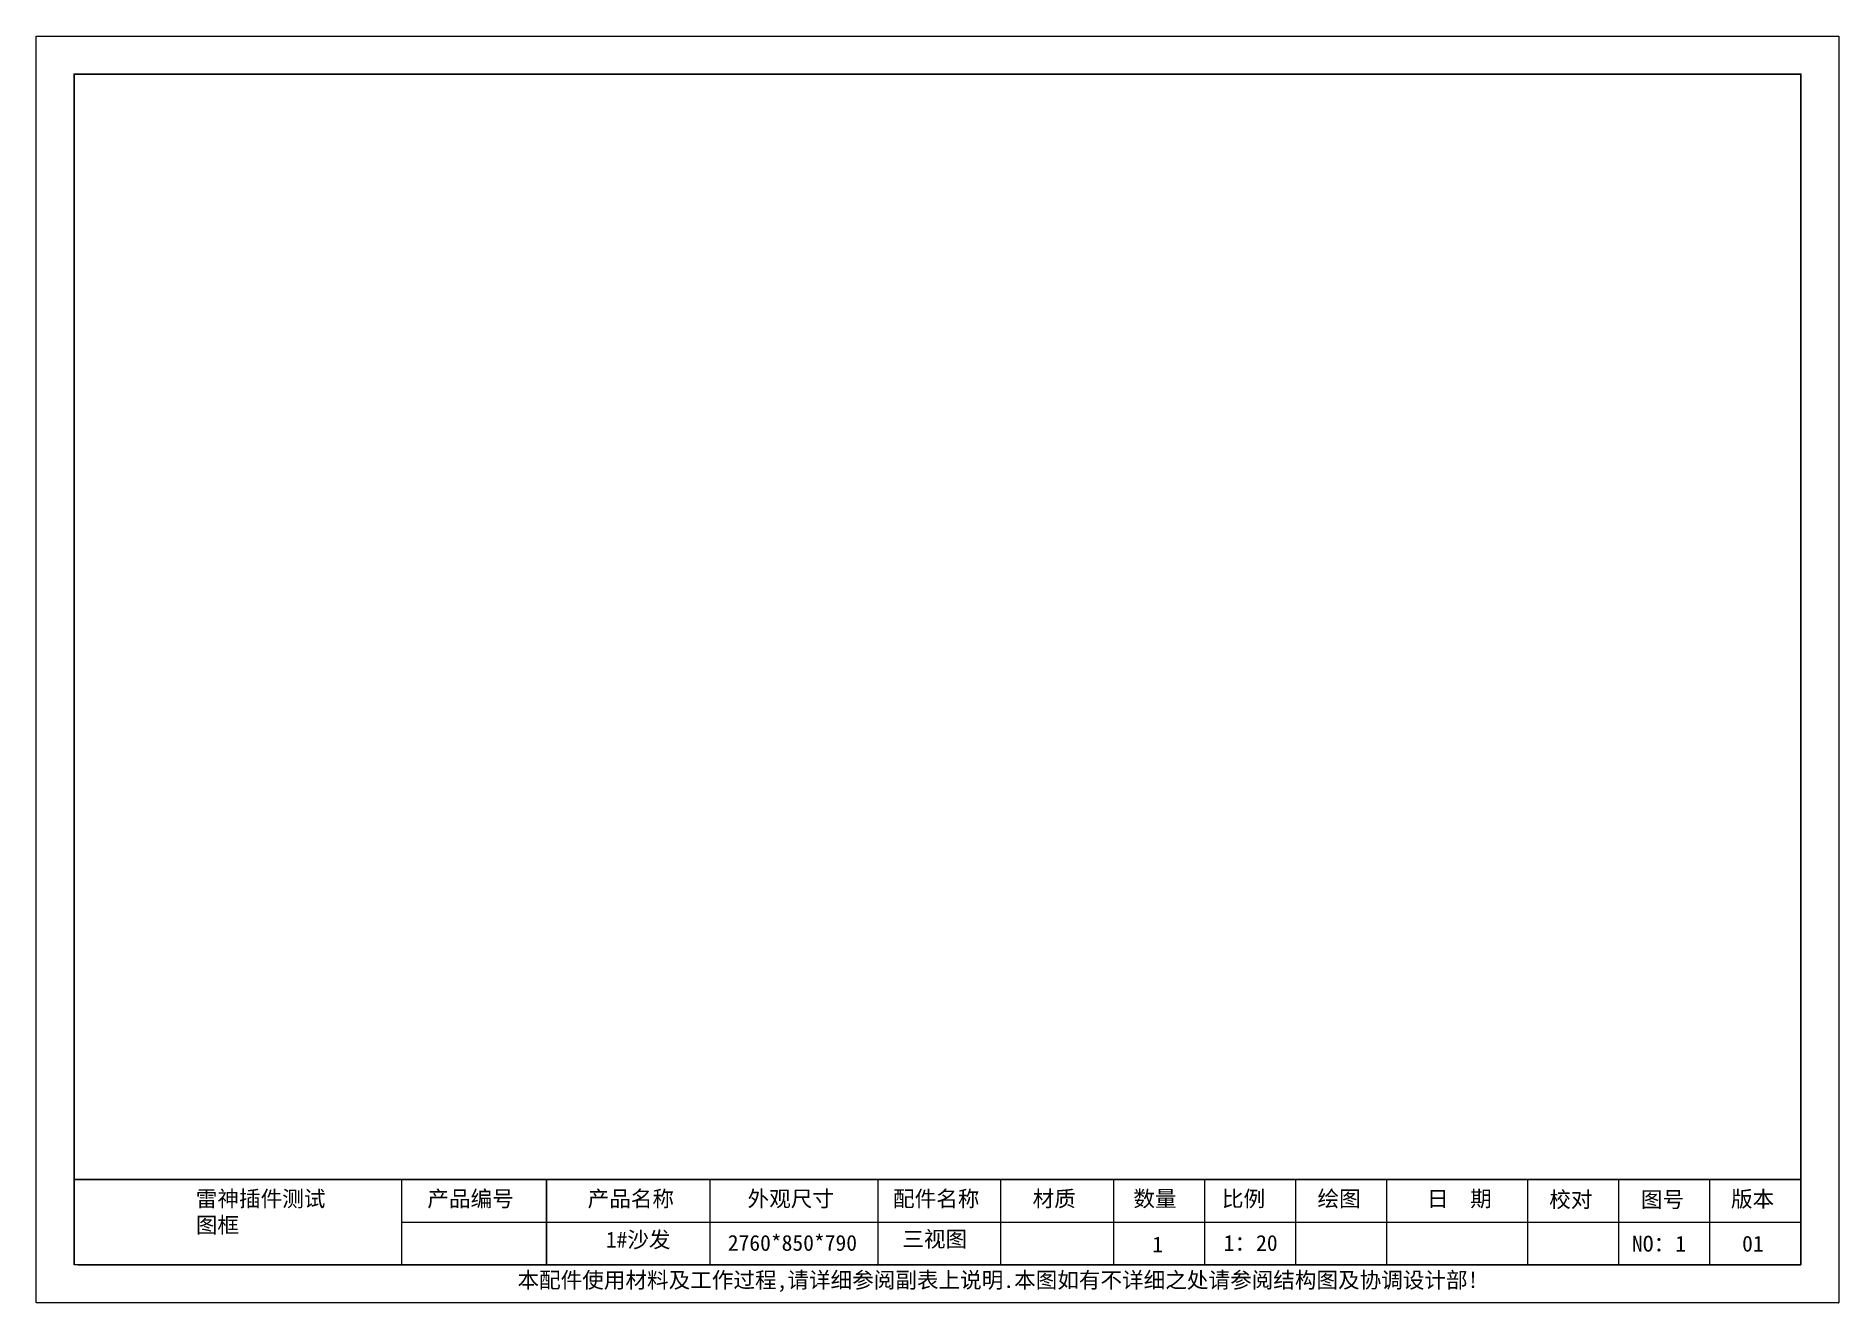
# Model space of a CAD drawing. Header units: millimetres. Extents: x 0 to 3644, y 0 to 2561.
import ezdxf

# ---------------------------------------------------------------- set-up
doc = ezdxf.new("R2010")
doc.units = ezdxf.units.MM
doc.layers.add('外轮廓线', color=7, linetype='Continuous', lineweight=13)
doc.layers.add('轮廓', color=7, linetype='Continuous', lineweight=30)
doc.styles.get("Standard").update_dxf_attribs({"font": 'SimSun.ttf'})

msp = doc.modelspace()

# ---------------------------------------------------------------- linework, layer by layer
for p, q in [((76.8, 249.6), (3567.1, 249.6)), ((76.8, 249.6), (76.8, 76.8)), ((1031.9, 76.8), (1031.9, 249.6)), ((3567.1, 249.6), (3567.1, 76.8))]:
    msp.add_line(p, q)
msp.add_lwpolyline([(76.8, 249.6), (3567.1, 249.6), (3567.1, 2483.8), (76.8, 2483.8)], close=True)
at = {"layer": '外轮廓线', "color": 7, "linetype": 'ByBlock', "lineweight": 9}
for p, q in [((0, 2560.6), (3643.9, 2560.6)), ((0, 0), (0, 2560.6)), ((3643.9, 2560.6), (3643.9, 0)), ((739.3, 76.8), (739.3, 249.6)), ((1362.4, 77.8), (1362.4, 250.5)), ((1702.2, 76.8), (1702.2, 249.6)), ((1950.2, 76.8), (1950.2, 249.6)), ((2178.4, 76.8), (2178.4, 249.6)), ((2362.4, 76.8), (2362.4, 249.6)), ((2546.4, 76.8), (2546.4, 249.6)), ((2730.4, 76.8), (2730.4, 249.6)), ((3015.1, 76.8), (3015.1, 249.6)), ((3199.1, 76.8), (3199.1, 249.6)), ((3383.1, 76.8), (3383.1, 249.6)), ((739.3, 163.2), (3567.1, 163.2)), ((85.3, 76.8), (3567.1, 76.8)), ((1775.2, 76.8), (2189.5, 76.8)), ((2692.8, 76.8), (3224.7, 76.8)), ((3278.1, 76.8), (3326.3, 76.8)), ((3278.1, 76.8), (3326.3, 76.8)), ((3643.9, 0), (0, 0))]:
    msp.add_line(p, q, dxfattribs=at)
at = {"layer": '外轮廓线', "color": 1, "lineweight": 9}
msp.add_line((3642.6, 0), (3643.9, 0), dxfattribs=at)
msp.add_line((3642.6, 0), (3643.9, 0), dxfattribs=at)
at = {"layer": '轮廓', "color": 7, "linetype": 'ByBlock', "lineweight": 9}
msp.add_line((3567.1, 76.8), (76.8, 76.8), dxfattribs=at)

# ---------------------------------------------------------------- texts
at = {"color": 3, "char_height": 32, "attachment_point": 1}
for s, insert, width in [('{\\fSimSun|b0|i0|c134|p2;\\C256;雷神插件测试图框}', (322.9, 226.7), 295.247), ('{\\fSimSun|b0|i0|c134|p2;\\C256;产品编号}', (790.9, 226.7), 295.247), ('{\\fSimSun|b0|i0|c134|p2;\\C256;产品名称}', (1114.8, 226.7), 295.247), ('{\\fSimSun|b0|i0|c134|p2;\\C256;外观尺寸}', (1438.1, 226.7), 295.247), ('{\\fSimSun|b0|i0|c134|p2;\\C256;配件名称}', (1732.1, 226.7), 295.247), ('{\\fSimSun|b0|i0|c134|p2;\\C256;材质}', (2014.2, 226.7), 295.247), ('{\\fSimSun|b0|i0|c134|p2;\\C256;数量}', (2217.9, 226.7), 295.247), ('{\\fSimSun|b0|i0|c134|p2;\\C256;比例}', (2396.9, 226.7), 295.247), ('{\\fSimSun|b0|i0|c134|p2;\\C256;绘图}', (2590, 226.7), 295.247), ('{\\fSimSun|b0|i0|c134|p2;\\C256;日  期}', (2811.2, 226.7), 295.247), ('{\\fSimSun|b0|i0|c134|p2;\\C256;校对}', (3058.4, 225.1), 295.247), ('{\\fSimSun|b0|i0|c134|p2;\\C256;图号}', (3243.8, 225.1), 295.247), ('{\\fSimSun|b0|i0|c134|p2;\\C256;版本}', (3425.7, 226.2), 295.247), ('{\\fSimSun|b0|i0|c134|p2;\\C256;1#沙发}', (1151.5, 144), 363.736), ('{\\fSimSun|b0|i0|c134|p2;\\C256;三视图}', (1750.9, 145.2), 295.247), ('{\\fSimSun|b0|i0|c134|p2;\\C256;2760*850*790}', (1398.1, 137.4), 295.247), ('{\\fSimSun|b0|i0|c134|p2;\\C0;1}', (2256.1, 134.2), 295.247), ('{\\fSimSun|b0|i0|c134|p2;\\C256;1：20}', (2400.5, 137.3), 295.247), ('{\\fSimSun|b0|i0|c134|p2;\\C256;NO：1}', (3225.7, 135.8), 295.247), ('{\\fSimSun|b0|i0|c134|p2;\\C256;01}', (3448.2, 135.8), 295.247), ('{\\fSimSun|b0|i0|c134|p2;\\C6;本配件使用材料及工作过程,请详细参阅副表上说明.本图如有不详细之处请参阅结构图及协调设计部!}', (973, 62.3), 2294.094)]:
    msp.add_mtext(s, dxfattribs=dict(at, insert=insert, width=width))

doc.saveas('drawing.dxf')
